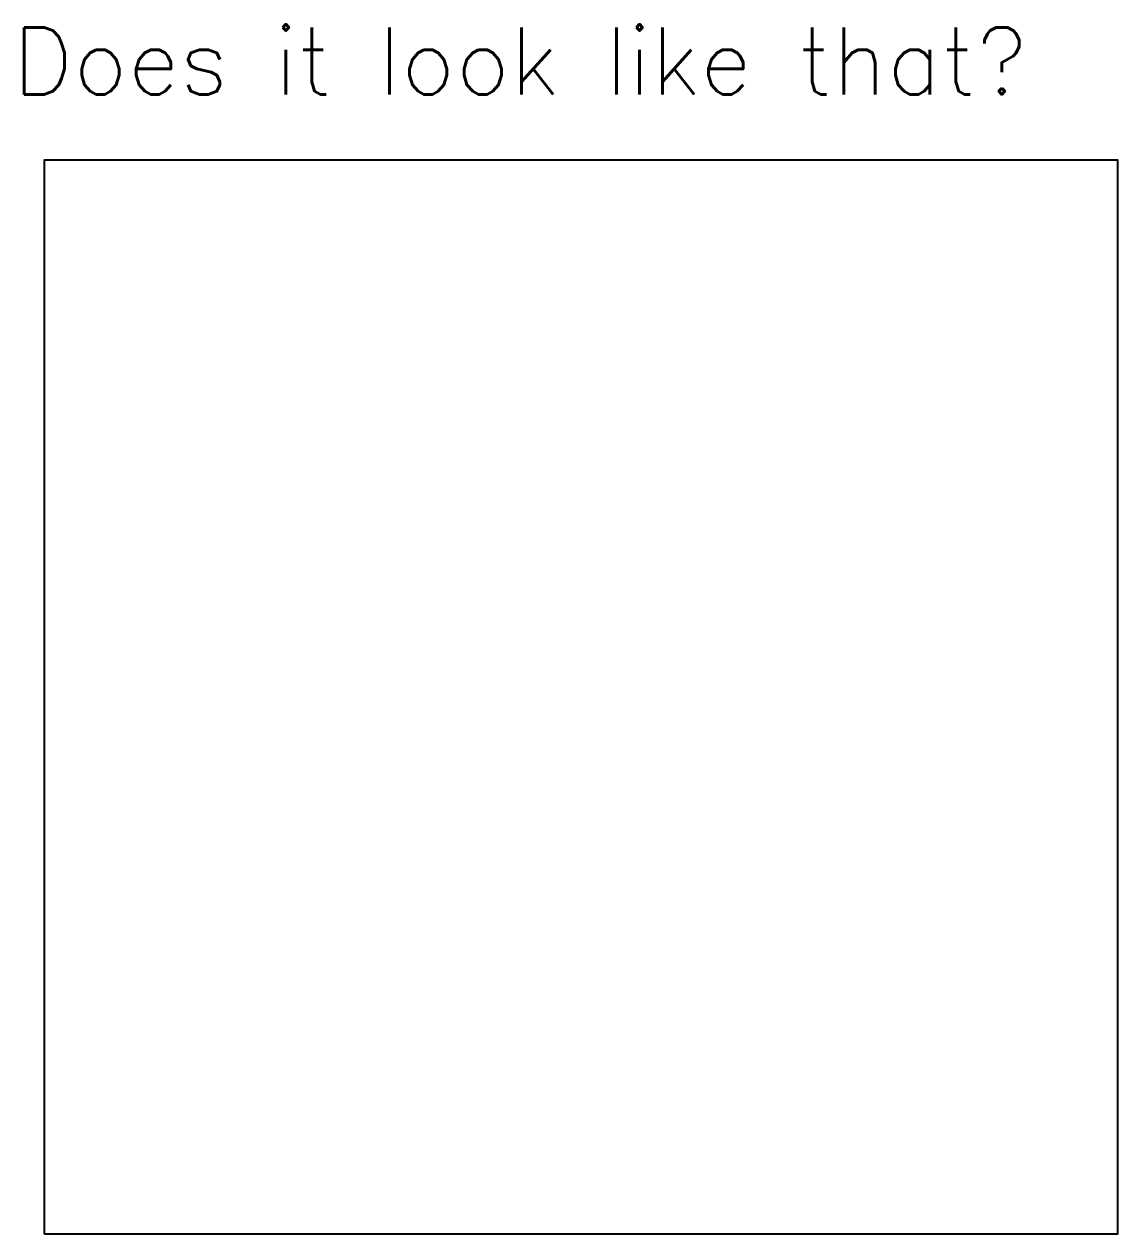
# Model space of a CAD drawing. Header units: millimetres. Extents: x -1200100 to -1199960, y -800082 to -800000.
# Drawn here: x -1199985.76 to -1199977.61, y -800019 to -800009.99 of the extents above; entities that cross this region are included whole.
import ezdxf

# ---------------------------------------------------------------- set-up
doc = ezdxf.new("R2010")
doc.units = ezdxf.units.MM
doc.header["$LTSCALE"] = 0.05
doc.layers.add('Drawing Contents', color=9, linetype='Continuous')
doc.styles.get("Standard").update_dxf_attribs({"font": 'simplex.shx'})

msp = doc.modelspace()

# ---------------------------------------------------------------- linework, layer by layer
at = {"layer": 'Drawing Contents'}
msp.add_lwpolyline([(-1199985.6132, -800019), (-1199977.6132, -800019), (-1199977.6132, -800011), (-1199985.6132, -800011)], close=True, dxfattribs=at)

# ---------------------------------------------------------------- texts
msp.add_text('Does it look like that?', height=0.5, dxfattribs=at).set_placement((-1199985.849, -800010.511))

doc.saveas('drawing.dxf')
